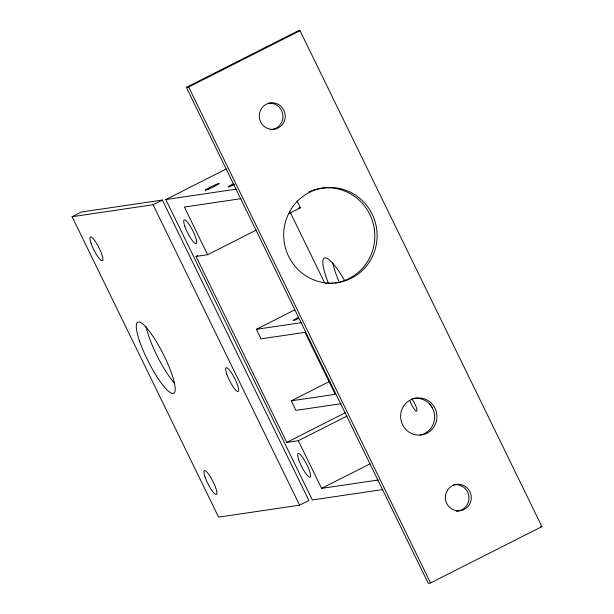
<?xml version="1.0" encoding="UTF-8"?>
<svg xmlns="http://www.w3.org/2000/svg" width="614" height="614" viewBox="0 0 614 614"><rect width="100%" height="100%" fill="white"/><g stroke="black" fill="none" stroke-linecap="round" stroke-linejoin="round"><path stroke-width="0.92" d="M186.357 87.38L297.721 31.045L300.039 30.7L541.909 526.62L430.552 582.955L428.234 583.3L186.357 87.38L188.675 87.042L300.039 30.7M72.091 216.711L81.37 212.014L162.349 200.057L308.873 500.471L299.594 505.168L218.607 517.126L72.091 216.711L153.07 204.754L162.349 200.057M382.898 489.542L312.342 499.957L165.826 199.55L226.221 168.988M346.895 416.115L298.32 440.691L286.746 442.395L196.043 256.429L197.746 255.562M196.043 256.429L207.616 254.718L256.145 230.166M288.496 213.802L300.415 207.77L297.092 200.955M341.108 403.697L295.933 410.367L291.282 400.835L335.244 394.341L305.012 332.351L261.05 338.844L256.399 329.304L294.705 309.924M291.282 400.835L329.634 381.432M286.746 442.395L345.552 412.646M298.32 440.691L321.575 488.376L370.158 463.8M165.826 199.55L236.382 189.135M241.064 198.667L184.353 207.033L207.616 254.718M298.634 208.031L300.415 207.77M256.399 329.304L301.574 322.634M321.575 488.376L378.278 480.002M540.366 526.85L541.909 526.62M290.1 212.053L324.43 282.432M188.675 87.042L430.552 582.955M153.07 204.754L299.594 505.168M332.865 283.261A47.861 46.687 81.6 0 1 325.343 283.376M308.85 191.921A47.861 46.687 81.6 0 1 318.681 188.721M319.595 188.544A47.861 46.687 81.6 0 1 374.187 228.231A47.861 46.687 81.6 0 1 334.737 283.039M328.283 282.877A39.879 8.343 63.2 0 1 324.768 257.849A39.879 8.343 63.2 0 1 344.316 279.907M338.667 280.89A39.879 8.343 63.2 0 1 332.681 262.638M432.609 407.803A7.974 1.665 63.2 0 1 429.677 403.582M411.864 398.801A7.974 1.665 63.2 0 1 416.668 408.448A7.974 1.665 63.2 0 1 414.964 410.052A7.974 1.665 63.2 0 1 409.853 400.689M298.427 318.528A7.974 0.545 -26 0 1 293.231 320.462A7.974 0.545 -26 0 1 298.665 317.246M234.533 184.438A7.974 0.545 -26 0 1 228.124 186.986A7.974 0.545 -26 0 1 233.543 183.732M413.744 398.432A18.612 18.159 81.6 0 1 434.351 413.706A18.612 18.159 81.6 0 1 420.129 435.096M453.393 484.876A13.293 12.971 81.6 0 1 468.912 496.619A13.293 12.971 81.6 0 1 456.087 511.193M268.172 103.259A13.293 12.971 81.6 0 1 282.854 115.14A13.293 12.971 81.6 0 1 270.881 129.692M174.714 383.474A39.879 8.343 63.2 0 1 146.14 326.755M291.397 208.699A47.861 46.687 81.6 0 0 327.653 283.031A47.861 46.687 81.6 0 0 372.168 214.179A47.861 46.687 81.6 0 0 291.397 208.699M298.749 459.794A13.293 2.778 63.2 0 0 309.978 477.308A13.293 2.778 63.2 0 0 303.761 459.057A13.293 2.778 63.2 0 0 298.749 459.794M184.791 226.144A13.293 2.778 63.2 0 0 196.012 243.651A13.293 2.778 63.2 0 0 189.795 225.399A13.293 2.778 63.2 0 0 184.791 226.144M208.445 189.196A7.974 0.545 -26 0 0 219.313 183.425A7.974 0.545 -26 0 0 208.668 188.053A7.974 0.545 -26 0 0 208.445 189.196M403.613 406.161A18.612 18.159 81.6 0 0 417.712 435.065A18.612 18.159 81.6 0 0 435.027 408.287A18.612 18.159 81.6 0 0 403.613 406.161M447.483 490.179A13.293 12.971 81.6 0 0 457.56 510.825A13.293 12.971 81.6 0 0 469.925 491.699A13.293 12.971 81.6 0 0 447.483 490.179M261.426 108.701A13.293 12.971 81.6 0 0 271.495 129.347A13.293 12.971 81.6 0 0 283.868 110.221A13.293 12.971 81.6 0 0 261.426 108.701M139.508 340.939A39.879 8.343 63.2 0 0 173.186 393.474A39.879 8.343 63.2 0 0 154.536 338.721A39.879 8.343 63.2 0 0 139.508 340.939M91.056 243.305A13.293 2.778 63.2 0 0 102.285 260.812A13.293 2.778 63.2 0 0 96.068 242.561A13.293 2.778 63.2 0 0 91.056 243.305M226.766 374.064A13.293 2.778 63.2 0 0 237.994 391.578A13.293 2.778 63.2 0 0 231.777 373.327A13.293 2.778 63.2 0 0 226.766 374.064M205.015 476.955A13.293 2.778 63.2 0 0 216.243 494.47A13.293 2.778 63.2 0 0 210.026 476.218A13.293 2.778 63.2 0 0 205.015 476.955"/></g></svg>
